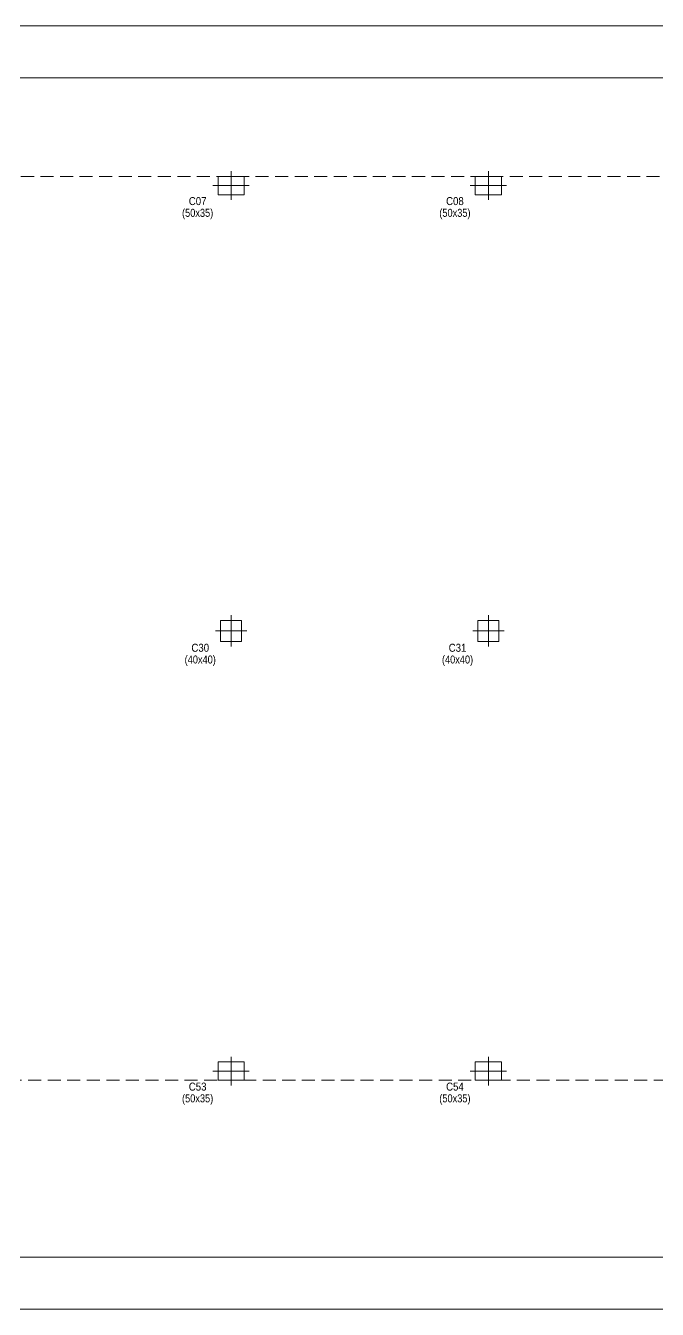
# Model space of a CAD drawing. Header units: millimetres. Extents: x 0 to 190, y -70 to 53.
# Drawn here: x 32.77 to 44.88, y 25.56 to 50.16 of the extents above; entities that cross this region are included whole.
import ezdxf
from ezdxf.enums import TextEntityAlignment as Align

# ---------------------------------------------------------------- set-up
doc = ezdxf.new("R2010")
doc.units = ezdxf.units.MM
doc.linetypes.add('DASHED2', pattern=[0.375, 0.25, -0.125])
for name, color, linetype, lineweight in [('COLUMNA_DIM', 4, 'Continuous', 9), ('COLUMNA_REF', 3, 'Continuous', 9), ('COLUMNAS_EJES', 1, 'Continuous', 9), ('PILAR_HORMIGON', 2, 'Continuous', 0), ('RECUAD_LIMITES', 2, 'Continuous', 0), ('RECUAD_MARCO', 1, 'Continuous', 20), ('SILUETAS', 6, 'Continuous', 5)]:
    doc.layers.add(name, color=color, linetype=linetype, lineweight=lineweight)
doc.styles.add('CYPETXT_romans', font='arial.ttf', dxfattribs={"height": 0.2})

# ---------------------------------------------------------------- blocks, each defined once
blk = doc.blocks.new('Ejes de la columna')
at = {"layer": 'COLUMNAS_EJES'}
for p, q in [((0, -0.5), (0, 0.5)), ((-0.5, 0), (0.5, 0))]:
    blk.add_line(p, q, dxfattribs=at)

msp = doc.modelspace()

# ---------------------------------------------------------------- linework, layer by layer
at = {"layer": 'PILAR_HORMIGON'}
for points in [[(36.45749, 46.92455), (36.95749, 46.92455), (36.95749, 47.27455), (36.45749, 47.27455), (36.45749, 46.92455)], [(41.39249, 46.92455), (41.89249, 46.92455), (41.89249, 47.27455), (41.39249, 47.27455), (41.39249, 46.92455)], [(36.50749, 38.36455), (36.90749, 38.36455), (36.90749, 38.76455), (36.50749, 38.76455), (36.50749, 38.36455)], [(41.44249, 38.36455), (41.84249, 38.36455), (41.84249, 38.76455), (41.44249, 38.76455), (41.44249, 38.36455)], [(36.45749, 29.95455), (36.95749, 29.95455), (36.95749, 30.30455), (36.45749, 30.30455), (36.45749, 29.95455)], [(41.39249, 29.95455), (41.89249, 29.95455), (41.89249, 30.30455), (41.39249, 30.30455), (41.39249, 29.95455)]]:
    msp.add_lwpolyline(points, close=True, dxfattribs=at)
at = {"layer": 'RECUAD_LIMITES'}
msp.add_lwpolyline([(0.19248, 25.56379), (84.09248, 25.56379), (84.09248, 50.16379), (0.19248, 50.16379), (0.19248, 25.56379)], close=True, dxfattribs=at)
at = {"layer": 'RECUAD_MARCO'}
msp.add_lwpolyline([(2.69248, 26.56379), (83.09248, 26.56379), (83.09248, 49.16379), (2.69248, 49.16379), (2.69248, 26.56379)], close=True, dxfattribs=at)
at = {"layer": 'SILUETAS', "color": 1, "linetype": 'DASHED2'}
msp.add_lwpolyline([(6.94933, 47.27455), (6.32093, 32.95455), (9.19052, 29.95455), (63.67756, 29.95455), (63.67756, 47.27455), (6.94933, 47.27455)], dxfattribs=at)

# ---------------------------------------------------------------- block references
at = {"layer": 'COLUMNAS_EJES'}
for p, xscale, yscale in [((36.70749, 47.09955), 0.7, 0.55), ((41.64249, 47.09955), 0.7, 0.55), ((36.70749, 38.56455), 0.6000000000000001, 0.6000000000000001), ((41.64249, 38.56455), 0.6000000000000001, 0.6000000000000001), ((36.70749, 30.12955), 0.7, 0.55), ((41.64249, 30.12955), 0.7, 0.55)]:
    msp.add_blockref('Ejes de la columna', p, dxfattribs=dict(at, xscale=xscale, yscale=yscale))

# ---------------------------------------------------------------- texts
at = {"layer": 'COLUMNA_DIM', "style": 'CYPETXT_romans', "width": 0.824404}
for s, p in [('(50x35)', (36.06611, 46.57705)), ('(50x35)', (41.00111, 46.57705)), ('(40x40)', (36.11611, 38.01705)), ('(40x40)', (41.05111, 38.01705)), ('(50x35)', (36.06611, 29.60705)), ('(50x35)', (41.00111, 29.60705))]:
    msp.add_text(s, height=0.153333, dxfattribs=at).set_placement(p, align=Align.MIDDLE_CENTER)
at = {"layer": 'COLUMNA_REF', "style": 'CYPETXT_romans', "width": 0.864}
for s, p in [('C07', (36.06611, 46.80205)), ('C08', (41.00111, 46.80205)), ('C30', (36.11611, 38.24205)), ('C31', (41.05111, 38.24205)), ('C53', (36.06611, 29.83205)), ('C54', (41.00111, 29.83205))]:
    msp.add_text(s, height=0.153333, dxfattribs=at).set_placement(p, align=Align.MIDDLE_CENTER)

doc.saveas('drawing.dxf')
